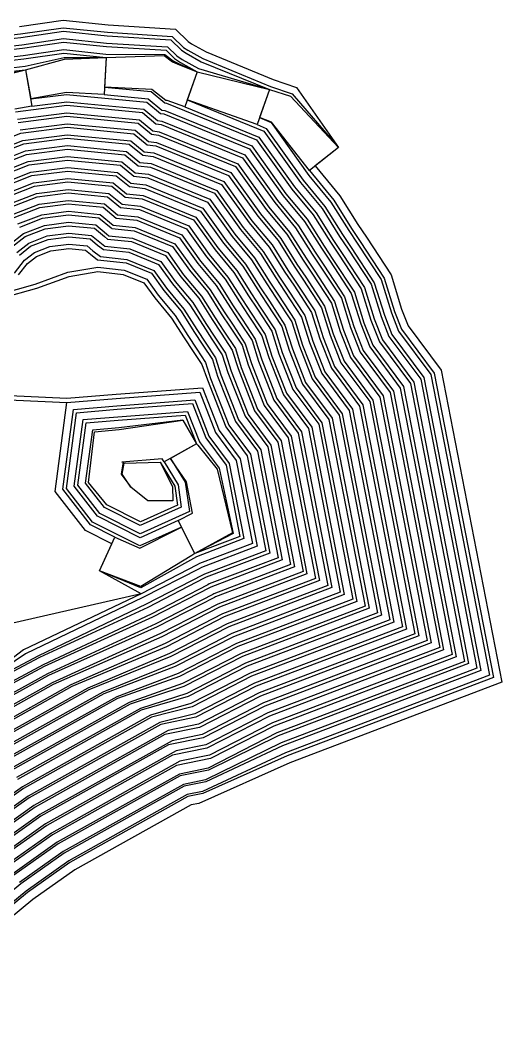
# Model space of a CAD drawing. Extents: x 740379 to 741806, y 7642263 to 7643624.
# Drawn here: x 741157 to 741806, y 7642263 to 7643624 of the extents above; entities that cross this region are included whole.
import ezdxf

# ---------------------------------------------------------------- set-up
doc = ezdxf.new("R2010")
doc.units = 0

msp = doc.modelspace()

# ---------------------------------------------------------------- linework, layer by layer
at = {"layer": 'ROAD', "color": 7}
for points in [[(741155.989, 7643615.297, 280), (741214.936, 7643623.974, 280), (741275.482, 7643617.612, 280), (741366.396, 7643611.95, 280), (741383.509, 7643595.148, 280), (741388.056, 7643592.197, 280), (741407.604, 7643581.142, 280), (741498.023, 7643544.184, 280), (741529.389, 7643533.169, 280), (741586.261, 7643452.408, 280), (741554.834, 7643427.665, 280), (741587.872, 7643387.402, 280), (741612.266, 7643348.716, 280), (741623.781, 7643331.384, 280), (741656.972, 7643280.731, 280), (741671.261, 7643234.693, 280), (741680.042, 7643212.266, 280), (741724.514, 7643152.488, 280), (741806.372, 7642731.926, 280), (741520.568, 7642623.279, 280), (741397.751, 7642568.507, 280), (741387.371, 7642566.356, 280), (741230.474, 7642478.828, 280), (741173.942, 7642438.833, 280), (740961.563, 7642263.388, 280)], [(741123.325, 7643596.995, 270), (741157.937, 7643600.762, 270), (741215.243, 7643609.198, 270), (741274.358, 7643602.991, 270), (741360.026, 7643597.655, 270), (741374.292, 7643583.649, 270), (741380.573, 7643579.584, 270), (741401.196, 7643567.92, 270), (741493.078, 7643530.381, 270), (741479.707, 7643492.71, 270), (741495.213, 7643485.912, 270), (741546.253, 7643414.49, 270), (741575.965, 7643378.794, 270), (741599.987, 7643340.7, 270), (741611.534, 7643323.321, 270), (741643.579, 7643274.416, 270), (741657.475, 7643229.683, 270), (741667.105, 7643205.09, 270), (741710.759, 7643146.412, 270), (741789.62, 7642741.244, 270), (741514.783, 7642636.753, 270), (741402.679, 7642584.521, 270), (741382.186, 7642580.272, 270), (741222.636, 7642491.265, 270), (741164.939, 7642450.436, 270), (740961.185, 7642282.116, 270)], [(741126.963, 7643582.642, 260), (741159.886, 7643586.228, 260), (741215.55, 7643594.422, 260), (741273.235, 7643588.369, 260), (741353.656, 7643583.36, 260), (741365.08, 7643572.144, 260), (741373.119, 7643566.953, 260), (741395.462, 7643554.404, 260), (741382.113, 7643516.709, 260), (741485.294, 7643474.573, 260), (741534.747, 7643405.392, 260), (741564.078, 7643370.155, 260), (741587.708, 7643332.685, 260), (741599.287, 7643315.257, 260), (741630.187, 7643268.101, 260), (741643.69, 7643224.672, 260), (741654.168, 7643197.915, 260), (741697.003, 7643140.336, 260), (741772.868, 7642750.562, 260), (741508.843, 7642650.162, 260), (741406.864, 7642600.38, 260), (741377.001, 7642594.189, 260), (741214.798, 7642503.702, 260), (741155.935, 7642462.039, 260)], [(741130.601, 7643568.288, 250), (741161.835, 7643571.694, 250), (741215.859, 7643579.646, 250), (741272.829, 7643573.712, 250), (741270.828, 7643533.773, 250), (741333.539, 7643527.689, 250), (741351.928, 7643512.487, 250), (741354.294, 7643512.231, 250), (741475.829, 7643462.6, 250), (741523.242, 7643396.294, 250), (741552.19, 7643361.517, 250), (741575.429, 7643324.669, 250), (741587.04, 7643307.194, 250), (741616.796, 7643261.783, 250), (741629.906, 7643219.66, 250), (741641.231, 7643190.739, 250), (741683.247, 7643134.261, 250), (741756.116, 7642759.879, 250), (741502.966, 7642663.614, 250), (741410.334, 7642616.091, 250), (741371.816, 7642608.106, 250), (741206.96, 7642516.138, 250), (741146.931, 7642473.641, 250)], [(741134.24, 7643553.935, 240), (741164.217, 7643557.204, 240), (741171.131, 7643517.817, 240), (741219.598, 7643524.011, 240), (741327.656, 7643513.528, 240), (741345.977, 7643498.381, 240), (741350.664, 7643497.875, 240), (741466.365, 7643450.626, 240), (741511.737, 7643387.196, 240), (741540.303, 7643352.878, 240), (741563.15, 7643316.653, 240), (741574.793, 7643299.131, 240), (741603.406, 7643255.464, 240), (741616.122, 7643214.646, 240), (741628.293, 7643183.563, 240), (741669.492, 7643128.185, 240), (741739.364, 7642769.197, 240), (741496.995, 7642677.031, 240), (741412.092, 7642633.473, 240), (741372.41, 7642625.246, 240), (741199.12, 7642528.574, 240), (741137.926, 7642485.243, 240)], [(741150.723, 7643500.427, 230), (741219.822, 7643509.257, 230), (741321.772, 7643499.367, 230), (741340.027, 7643484.275, 230), (741347.035, 7643483.518, 230), (741456.903, 7643438.652, 230), (741500.233, 7643378.097, 230), (741528.415, 7643344.239, 230), (741550.872, 7643308.637, 230), (741562.546, 7643291.068, 230), (741590.017, 7643249.144, 230), (741602.338, 7643209.632, 230), (741615.356, 7643176.387, 230), (741655.736, 7643122.109, 230), (741722.613, 7642778.514, 230), (741491.024, 7642690.448, 230), (741407.168, 7642647.427, 230), (741367.177, 7642639.136, 230), (741191.28, 7642541.009, 230), (741128.921, 7642496.844, 230)], [(741154.392, 7643486.113, 220), (741220.047, 7643494.503, 220), (741315.889, 7643485.206, 220), (741334.076, 7643470.169, 220), (741343.405, 7643469.162, 220), (741447.441, 7643426.677, 220), (741488.729, 7643368.997, 220), (741516.528, 7643335.6, 220), (741538.593, 7643300.621, 220), (741550.299, 7643283.004, 220), (741576.629, 7643242.821, 220), (741588.555, 7643204.616, 220), (741602.419, 7643169.211, 220), (741641.98, 7643116.033, 220), (741705.861, 7642787.831, 220), (741485.054, 7642703.865, 220), (741402.244, 7642661.381, 220), (741361.945, 7642653.026, 220), (741183.44, 7642553.445, 220), (741119.915, 7642508.445, 220)], [(741097.441, 7643448.166, 210), (741158.04, 7643471.797, 210), (741220.271, 7643479.75, 210), (741310.005, 7643471.045, 210), (741328.125, 7643456.064, 210), (741339.776, 7643454.806, 210), (741437.981, 7643414.701, 210), (741477.226, 7643359.897, 210), (741504.641, 7643326.961, 210), (741526.315, 7643292.605, 210), (741538.052, 7643274.941, 210), (741563.243, 7643236.497, 210), (741574.773, 7643199.598, 210), (741589.482, 7643162.035, 210), (741628.225, 7643109.957, 210), (741689.109, 7642797.149, 210), (741479.083, 7642717.282, 210), (741397.32, 7642675.335, 210), (741356.712, 7642666.916, 210), (741175.598, 7642565.88, 210), (741110.909, 7642520.046, 210)], [(741104.806, 7643435.299, 200), (741161.687, 7643457.481, 200), (741220.495, 7643464.996, 200), (741304.121, 7643456.884, 200), (741322.175, 7643441.958, 200), (741336.146, 7643440.449, 200), (741428.522, 7643402.725, 200), (741465.723, 7643350.796, 200), (741492.754, 7643318.321, 200), (741514.036, 7643284.588, 200), (741525.805, 7643266.878, 200), (741549.858, 7643230.17, 200), (741560.991, 7643194.579, 200), (741576.545, 7643154.859, 200), (741614.469, 7643103.882, 200), (741672.357, 7642806.466, 200), (741473.112, 7642730.699, 200), (741392.306, 7642689.243, 200), (741345.341, 7642677.382, 200), (741167.757, 7642578.314, 200), (741101.902, 7642531.646, 200)], [(741112.17, 7643422.433, 190), (741165.334, 7643443.165, 190), (741220.72, 7643450.242, 190), (741298.238, 7643442.722, 190), (741316.224, 7643427.852, 190), (741332.516, 7643426.093, 190), (741419.065, 7643390.749, 190), (741454.222, 7643341.694, 190), (741480.868, 7643309.682, 190), (741501.758, 7643276.572, 190), (741513.558, 7643258.814, 190), (741536.474, 7643223.842, 190), (741547.209, 7643189.559, 190), (741563.607, 7643147.683, 190), (741600.713, 7643097.806, 190), (741655.606, 7642815.783, 190), (741467.141, 7642744.116, 190), (741387.021, 7642703.012, 190), (741332.811, 7642687.201, 190), (741159.914, 7642590.748, 190), (741092.895, 7642543.246, 190)], [(741119.534, 7643409.566, 180), (741168.982, 7643428.848, 180), (741220.944, 7643435.489, 180), (741292.354, 7643428.561, 180), (741310.274, 7643413.746, 180), (741328.887, 7643411.737, 180), (741409.609, 7643378.772, 180), (741442.72, 7643332.591, 180), (741468.981, 7643301.042, 180), (741489.48, 7643268.555, 180), (741501.311, 7643250.751, 180), (741523.091, 7643217.512, 180), (741533.429, 7643184.538, 180), (741550.67, 7643140.507, 180), (741586.958, 7643091.73, 180), (741638.854, 7642825.1, 180), (741460.941, 7642757.415, 180), (741381.508, 7642716.663, 180), (741319.019, 7642696.316, 180), (741152.071, 7642603.182, 180)], [(741126.898, 7643396.699, 170), (741172.629, 7643414.532, 170), (741221.168, 7643420.735, 170), (741286.471, 7643414.4, 170), (741304.323, 7643399.641, 170), (741325.257, 7643397.38, 170), (741400.155, 7643366.794, 170), (741431.22, 7643323.488, 170), (741457.095, 7643292.402, 170), (741477.202, 7643260.538, 170), (741489.064, 7643242.688, 170), (741509.709, 7643211.18, 170), (741519.648, 7643179.514, 170), (741537.733, 7643133.332, 170), (741573.202, 7643085.654, 170), (741622.103, 7642834.415, 170), (741454.74, 7642770.714, 170), (741375.8, 7642730.215, 170), (741303.831, 7642704.653, 170), (741144.228, 7642615.616, 170)], [(741134.262, 7643383.832, 160), (741176.276, 7643400.216, 160), (741221.392, 7643405.981, 160), (741280.587, 7643400.239, 160), (741298.373, 7643385.535, 160), (741321.628, 7643383.024, 160), (741390.702, 7643354.816, 160), (741419.72, 7643314.384, 160), (741445.209, 7643283.762, 160), (741464.924, 7643252.521, 160), (741476.817, 7643234.624, 160), (741496.329, 7643204.846, 160), (741505.869, 7643174.49, 160), (741524.796, 7643126.156, 160), (741559.446, 7643079.579, 160), (741605.352, 7642843.728, 160), (741448.536, 7642784.012, 160), (741370.167, 7642743.774, 160), (741287.087, 7642712.121, 160), (741136.384, 7642628.049, 160)], [(741141.627, 7643370.965, 150), (741179.924, 7643385.9, 150), (741221.617, 7643391.228, 150), (741274.704, 7643386.078, 150), (741292.422, 7643371.429, 150), (741317.998, 7643368.667, 150), (741381.251, 7643342.836, 150), (741408.221, 7643305.278, 150), (741433.323, 7643275.121, 150), (741452.647, 7643244.503, 150), (741464.57, 7643226.561, 150), (741482.951, 7643198.509, 150), (741492.09, 7643169.463, 150), (741511.858, 7643118.98, 150), (741545.691, 7643073.503, 150), (741588.601, 7642853.038, 150), (741442.33, 7642797.308, 150), (741364.346, 7642757.246, 150), (741268.596, 7642718.615, 150), (741128.539, 7642640.482, 150)], [(741148.991, 7643358.099, 140), (741183.571, 7643371.583, 140), (741221.841, 7643376.474, 140), (741268.82, 7643371.917, 140), (741286.472, 7643357.323, 140), (741314.368, 7643354.311, 140), (741371.803, 7643330.857, 140), (741396.722, 7643296.172, 140), (741421.437, 7643266.481, 140), (741440.369, 7643236.486, 140), (741452.323, 7643218.497, 140), (741469.574, 7643192.171, 140), (741478.311, 7643164.436, 140), (741498.921, 7643111.804, 140), (741531.935, 7643067.427, 140), (741571.851, 7642862.347, 140), (741436.121, 7642810.603, 140), (741358.365, 7642770.644, 140), (741248.134, 7642724.009, 140), (741120.694, 7642652.915, 140)], [(741156.355, 7643345.232, 130), (741187.218, 7643357.267, 130), (741222.065, 7643361.72, 130), (741262.937, 7643357.755, 130), (741279.651, 7643343.944, 130), (741280.596, 7643343.209, 130), (741310.739, 7643339.955, 130), (741362.356, 7643318.876, 130), (741385.225, 7643287.065, 130), (741409.551, 7643257.84, 130), (741428.092, 7643228.468, 130), (741440.076, 7643210.434, 130), (741456.198, 7643185.83, 130), (741464.534, 7643159.406, 130), (741485.984, 7643104.628, 130), (741518.179, 7643061.351, 130), (741555.102, 7642871.653, 130), (741429.911, 7642823.897, 130), (741352.247, 7642783.976, 130), (741225.443, 7642728.16, 130), (741112.848, 7642665.347, 130)], [(741145.461, 7643317.964, 120), (741163.719, 7643332.365, 120), (741190.866, 7643342.951, 120), (741222.289, 7643346.967, 120), (741257.056, 7643343.594, 120), (741270.533, 7643332.46, 120), (741274.882, 7643329.078, 120), (741307.109, 7643325.598, 120), (741352.911, 7643306.894, 120), (741373.728, 7643277.957, 120), (741397.666, 7643249.199, 120), (741415.814, 7643220.45, 120), (741427.829, 7643202.37, 120), (741442.824, 7643179.486, 120), (741450.757, 7643154.374, 120), (741473.047, 7643097.452, 120), (741504.424, 7643055.275, 120), (741538.353, 7642880.957, 120), (741423.698, 7642837.191, 120), (741346.011, 7642797.252, 120), (741200.216, 7642730.896, 120), (741105.002, 7642677.779, 120)], [(741155.871, 7643307.5, 110), (741171.083, 7643319.498, 110), (741194.513, 7643328.635, 110), (741222.514, 7643332.213, 110), (741251.176, 7643329.433, 110), (741261.415, 7643320.976, 110), (741269.168, 7643314.947, 110), (741303.48, 7643311.242, 110), (741343.469, 7643294.912, 110), (741362.233, 7643268.847, 110), (741385.78, 7643240.558, 110), (741403.537, 7643212.432, 110), (741415.582, 7643194.307, 110), (741429.452, 7643173.14, 110), (741436.981, 7643149.341, 110), (741460.109, 7643090.276, 110), (741490.668, 7643049.2, 110), (741521.601, 7642890.274, 110), (741418.291, 7642850.985, 110), (741416.807, 7642850.135, 110), (741339.72, 7642810.501, 110), (741194.015, 7642743.078, 110), (741097.211, 7642690.251, 110)], [(741154.788, 7643280.837, 100), (741167.07, 7643296.243, 100), (741179.005, 7643305.657, 100), (741198.436, 7643313.234, 100), (741222.755, 7643316.342, 100), (741244.852, 7643314.199, 100), (741251.616, 7643308.615, 100), (741261.353, 7643301.042, 100), (741299.85, 7643296.885, 100), (741334.029, 7643282.928, 100), (741350.738, 7643259.737, 100), (741373.895, 7643231.916, 100), (741391.26, 7643204.414, 100), (741403.335, 7643186.243, 100), (741416.081, 7643166.792, 100), (741423.205, 7643144.306, 100), (741447.172, 7643083.1, 100), (741476.912, 7643043.124, 100), (741504.849, 7642899.591, 100), (741412, 7642864.28, 100), (741409.902, 7642863.073, 100), (741333.375, 7642823.723, 100), (741187.856, 7642755.286, 100), (741089.475, 7642702.761, 100)], [(741131.222, 7643249.433, 90), (741179.228, 7643262.634, 90), (741222.895, 7643278.699, 90), (741261.8, 7643285.129, 90), (741295.946, 7643281.442, 90), (741323.878, 7643270.035, 90), (741338.392, 7643249.914, 90), (741361.11, 7643222.62, 90), (741378.058, 7643195.781, 90), (741390.16, 7643177.571, 90), (741401.778, 7643159.84, 90), (741409.43, 7643139.269, 90), (741434.235, 7643075.924, 90), (741463.157, 7643037.048, 90), (741488.098, 7642908.908, 90), (741405.693, 7642877.569, 90), (741402.987, 7642876.005, 90), (741326.976, 7642836.918, 90), (741181.703, 7642767.498, 90), (741081.27, 7642714.46, 90)], [(741111.911, 7643113.62, 80), (741220.046, 7643108.665, 80), (741286.619, 7643114.261, 80), (741398.99, 7643122.67, 80), (741420.318, 7643068.205, 80), (741448.359, 7643030.512, 80), (741470.077, 7642918.93, 80), (741398.894, 7642891.859, 80), (741395.555, 7642889.92, 80), (741320.044, 7642851.087, 80), (741320.044, 7642851.087, 80), (741141.306, 7642809.853, 80)]]:
    msp.add_polyline3d(points, dxfattribs=at)
at = {"layer": 'ROAD', "color": 1}
for points in [[(741123.325, 7643596.995, 270), (741157.937, 7643600.762, 270), (741215.243, 7643609.198, 270), (741274.358, 7643602.991, 270), (741360.026, 7643597.655, 270), (741374.292, 7643583.649, 270), (741380.573, 7643579.584, 270), (741401.196, 7643567.92, 270), (741493.078, 7643530.381, 270), (741493.078, 7643530.381, 270), (741521.408, 7643521.388, 271.717), (741586.261, 7643452.408, 280), (741546.976, 7643421.477, 280), (741495.736, 7643486.557, 271.717), (741479.707, 7643492.71, 270), (741479.707, 7643492.71, 270), (741495.213, 7643485.912, 270), (741546.253, 7643414.49, 270), (741575.965, 7643378.794, 270), (741599.987, 7643340.7, 270), (741611.534, 7643323.321, 270), (741643.579, 7643274.416, 270), (741657.475, 7643229.683, 270), (741667.105, 7643205.09, 270), (741710.759, 7643146.412, 270), (741789.62, 7642741.244, 270), (741514.783, 7642636.753, 270), (741402.679, 7642584.521, 270), (741382.186, 7642580.272, 270), (741222.636, 7642491.265, 270), (741164.939, 7642450.436, 270), (740961.185, 7642282.116, 270)], [(741126.963, 7643582.642, 260), (741159.886, 7643586.228, 260), (741215.55, 7643594.422, 260), (741273.235, 7643588.369, 260), (741353.656, 7643583.36, 260), (741365.08, 7643572.144, 260), (741373.119, 7643566.953, 260), (741395.462, 7643554.404, 260), (741395.462, 7643554.404, 260), (741493.078, 7643530.381, 270), (741476.353, 7643483.261, 270), (741382.113, 7643516.709, 260), (741382.113, 7643516.709, 260), (741485.294, 7643474.573, 260), (741534.747, 7643405.392, 260), (741564.078, 7643370.155, 260), (741587.708, 7643332.685, 260), (741599.287, 7643315.257, 260), (741630.187, 7643268.101, 260), (741643.69, 7643224.672, 260), (741654.168, 7643197.915, 260), (741697.003, 7643140.336, 260), (741772.868, 7642750.562, 260), (741508.843, 7642650.162, 260), (741406.864, 7642600.38, 260), (741377.001, 7642594.189, 260), (741214.798, 7642503.702, 260), (741155.935, 7642462.039, 260)], [(741130.601, 7643568.288, 250), (741161.835, 7643571.694, 250), (741215.859, 7643579.646, 250), (741272.829, 7643573.712, 250), (741272.829, 7643573.712, 250), (741351.244, 7643576.201, 256.399), (741362.384, 7643567.869, 256.426), (741371.626, 7643563.622, 257.444), (741371.626, 7643563.622, 257.444), (741395.462, 7643554.404, 260), (741378.771, 7643507.272, 260), (741355.17, 7643515.697, 257.628), (741353.329, 7643515.808, 257.444), (741334.516, 7643530.737, 256.426), (741334.736, 7643530.571, 256.399), (741270.828, 7643533.773, 250), (741270.828, 7643533.773, 250), (741333.539, 7643527.689, 250), (741351.928, 7643512.487, 250), (741354.294, 7643512.231, 250), (741475.829, 7643462.6, 250), (741523.242, 7643396.294, 250), (741552.19, 7643361.517, 250), (741575.429, 7643324.669, 250), (741587.04, 7643307.194, 250), (741616.796, 7643261.783, 250), (741629.906, 7643219.66, 250), (741641.231, 7643190.739, 250), (741683.247, 7643134.261, 250), (741756.116, 7642759.879, 250), (741502.966, 7642663.614, 250), (741410.334, 7642616.091, 250), (741371.816, 7642608.106, 250), (741206.96, 7642516.138, 250), (741146.931, 7642473.641, 250)], [(741134.24, 7643553.935, 240), (741164.217, 7643557.204, 240), (741164.217, 7643557.204, 240), (741216.769, 7643571.431, 244.917), (741272.829, 7643573.712, 250), (741270.327, 7643523.775, 250), (741219.563, 7643526.318, 244.917), (741171.131, 7643517.817, 240), (741171.131, 7643517.817, 240), (741219.598, 7643524.011, 240), (741327.656, 7643513.528, 240), (741345.977, 7643498.381, 240), (741350.664, 7643497.875, 240), (741466.365, 7643450.626, 240), (741511.737, 7643387.196, 240), (741540.303, 7643352.878, 240), (741563.15, 7643316.653, 240), (741574.793, 7643299.131, 240), (741603.406, 7643255.464, 240), (741616.122, 7643214.646, 240), (741628.293, 7643183.563, 240), (741669.492, 7643128.185, 240), (741739.364, 7642769.197, 240), (741496.995, 7642677.031, 240), (741412.092, 7642633.473, 240), (741372.41, 7642625.246, 240), (741199.12, 7642528.574, 240), (741137.926, 7642485.243, 240)], [(741135.711, 7643549.826, 237.661), (741164.217, 7643557.204, 240), (741172.861, 7643507.957, 240), (741149.827, 7643503.914, 237.661)], [(741150.723, 7643500.427, 230), (741219.822, 7643509.257, 230), (741321.772, 7643499.367, 230), (741340.027, 7643484.275, 230), (741347.035, 7643483.518, 230), (741456.903, 7643438.652, 230), (741500.233, 7643378.097, 230), (741528.415, 7643344.239, 230), (741550.872, 7643308.637, 230), (741562.546, 7643291.068, 230), (741590.017, 7643249.144, 230), (741602.338, 7643209.632, 230), (741615.356, 7643176.387, 230), (741655.736, 7643122.109, 230), (741722.613, 7642778.514, 230), (741491.024, 7642690.448, 230), (741407.168, 7642647.427, 230), (741367.177, 7642639.136, 230), (741191.28, 7642541.009, 230), (741128.921, 7642496.844, 230)], [(741154.392, 7643486.113, 220), (741220.047, 7643494.503, 220), (741315.889, 7643485.206, 220), (741334.076, 7643470.169, 220), (741343.405, 7643469.162, 220), (741447.441, 7643426.677, 220), (741488.729, 7643368.997, 220), (741516.528, 7643335.6, 220), (741538.593, 7643300.621, 220), (741550.299, 7643283.004, 220), (741576.629, 7643242.821, 220), (741588.555, 7643204.616, 220), (741602.419, 7643169.211, 220), (741641.98, 7643116.033, 220), (741705.861, 7642787.831, 220), (741485.054, 7642703.865, 220), (741402.244, 7642661.381, 220), (741361.945, 7642653.026, 220), (741183.44, 7642553.445, 220), (741119.915, 7642508.445, 220)], [(741097.441, 7643448.166, 210), (741158.04, 7643471.797, 210), (741220.271, 7643479.75, 210), (741310.005, 7643471.045, 210), (741328.125, 7643456.064, 210), (741339.776, 7643454.806, 210), (741437.981, 7643414.701, 210), (741477.226, 7643359.897, 210), (741504.641, 7643326.961, 210), (741526.315, 7643292.605, 210), (741538.052, 7643274.941, 210), (741563.243, 7643236.497, 210), (741574.773, 7643199.598, 210), (741589.482, 7643162.035, 210), (741628.225, 7643109.957, 210), (741689.109, 7642797.149, 210), (741479.083, 7642717.282, 210), (741397.32, 7642675.335, 210), (741356.712, 7642666.916, 210), (741175.598, 7642565.88, 210), (741110.909, 7642520.046, 210)], [(741104.806, 7643435.299, 200), (741161.687, 7643457.481, 200), (741220.495, 7643464.996, 200), (741304.121, 7643456.884, 200), (741322.175, 7643441.958, 200), (741336.146, 7643440.449, 200), (741428.522, 7643402.725, 200), (741465.723, 7643350.796, 200), (741492.754, 7643318.321, 200), (741514.036, 7643284.588, 200), (741525.805, 7643266.878, 200), (741549.858, 7643230.17, 200), (741560.991, 7643194.579, 200), (741576.545, 7643154.859, 200), (741614.469, 7643103.882, 200), (741672.357, 7642806.466, 200), (741473.112, 7642730.699, 200), (741392.306, 7642689.243, 200), (741345.341, 7642677.382, 200), (741167.757, 7642578.314, 200), (741101.902, 7642531.646, 200)], [(741112.17, 7643422.433, 190), (741165.334, 7643443.165, 190), (741220.72, 7643450.242, 190), (741298.238, 7643442.722, 190), (741316.224, 7643427.852, 190), (741332.516, 7643426.093, 190), (741419.065, 7643390.749, 190), (741454.222, 7643341.694, 190), (741480.868, 7643309.682, 190), (741501.758, 7643276.572, 190), (741513.558, 7643258.814, 190), (741536.474, 7643223.842, 190), (741547.209, 7643189.559, 190), (741563.607, 7643147.683, 190), (741600.713, 7643097.806, 190), (741655.606, 7642815.783, 190), (741467.141, 7642744.116, 190), (741387.021, 7642703.012, 190), (741332.811, 7642687.201, 190), (741159.914, 7642590.748, 190), (741092.895, 7642543.246, 190)], [(741119.534, 7643409.566, 180), (741168.982, 7643428.848, 180), (741220.944, 7643435.489, 180), (741292.354, 7643428.561, 180), (741310.274, 7643413.746, 180), (741328.887, 7643411.737, 180), (741409.609, 7643378.772, 180), (741442.72, 7643332.591, 180), (741468.981, 7643301.042, 180), (741489.48, 7643268.555, 180), (741501.311, 7643250.751, 180), (741523.091, 7643217.512, 180), (741533.429, 7643184.538, 180), (741550.67, 7643140.507, 180), (741586.958, 7643091.73, 180), (741638.854, 7642825.1, 180), (741460.941, 7642757.415, 180), (741381.508, 7642716.663, 180), (741319.019, 7642696.316, 180), (741152.071, 7642603.182, 180)], [(741126.898, 7643396.699, 170), (741172.629, 7643414.532, 170), (741221.168, 7643420.735, 170), (741286.471, 7643414.4, 170), (741304.323, 7643399.641, 170), (741325.257, 7643397.38, 170), (741400.155, 7643366.794, 170), (741431.22, 7643323.488, 170), (741457.095, 7643292.402, 170), (741477.202, 7643260.538, 170), (741489.064, 7643242.688, 170), (741509.709, 7643211.18, 170), (741519.648, 7643179.514, 170), (741537.733, 7643133.332, 170), (741573.202, 7643085.654, 170), (741622.103, 7642834.415, 170), (741454.74, 7642770.714, 170), (741375.8, 7642730.215, 170), (741303.831, 7642704.653, 170), (741144.228, 7642615.616, 170)], [(741134.262, 7643383.832, 160), (741176.276, 7643400.216, 160), (741221.392, 7643405.981, 160), (741280.587, 7643400.239, 160), (741298.373, 7643385.535, 160), (741321.628, 7643383.024, 160), (741390.702, 7643354.816, 160), (741419.72, 7643314.384, 160), (741445.209, 7643283.762, 160), (741464.924, 7643252.521, 160), (741476.817, 7643234.624, 160), (741496.329, 7643204.846, 160), (741505.869, 7643174.49, 160), (741524.796, 7643126.156, 160), (741559.446, 7643079.579, 160), (741605.352, 7642843.728, 160), (741448.536, 7642784.012, 160), (741370.167, 7642743.774, 160), (741287.087, 7642712.121, 160), (741136.384, 7642628.049, 160)], [(741141.627, 7643370.965, 150), (741179.924, 7643385.9, 150), (741221.617, 7643391.228, 150), (741274.704, 7643386.078, 150), (741292.422, 7643371.429, 150), (741317.998, 7643368.667, 150), (741381.251, 7643342.836, 150), (741408.221, 7643305.278, 150), (741433.323, 7643275.121, 150), (741452.647, 7643244.503, 150), (741464.57, 7643226.561, 150), (741482.951, 7643198.509, 150), (741492.09, 7643169.463, 150), (741511.858, 7643118.98, 150), (741545.691, 7643073.503, 150), (741588.601, 7642853.038, 150), (741442.33, 7642797.308, 150), (741364.346, 7642757.246, 150), (741268.596, 7642718.615, 150), (741128.539, 7642640.482, 150)], [(741148.991, 7643358.099, 140), (741183.571, 7643371.583, 140), (741221.841, 7643376.474, 140), (741268.82, 7643371.917, 140), (741286.472, 7643357.323, 140), (741314.368, 7643354.311, 140), (741371.803, 7643330.857, 140), (741396.722, 7643296.172, 140), (741421.437, 7643266.481, 140), (741440.369, 7643236.486, 140), (741452.323, 7643218.497, 140), (741469.574, 7643192.171, 140), (741478.311, 7643164.436, 140), (741498.921, 7643111.804, 140), (741531.935, 7643067.427, 140), (741571.851, 7642862.347, 140), (741436.121, 7642810.603, 140), (741358.365, 7642770.644, 140), (741248.134, 7642724.009, 140), (741120.694, 7642652.915, 140)], [(741156.355, 7643345.232, 130), (741187.218, 7643357.267, 130), (741222.065, 7643361.72, 130), (741262.937, 7643357.755, 130), (741279.651, 7643343.944, 130), (741280.596, 7643343.209, 130), (741310.739, 7643339.955, 130), (741362.356, 7643318.876, 130), (741385.225, 7643287.065, 130), (741409.551, 7643257.84, 130), (741428.092, 7643228.468, 130), (741440.076, 7643210.434, 130), (741456.198, 7643185.83, 130), (741464.534, 7643159.406, 130), (741485.984, 7643104.628, 130), (741518.179, 7643061.351, 130), (741555.102, 7642871.653, 130), (741429.911, 7642823.897, 130), (741352.247, 7642783.976, 130), (741225.443, 7642728.16, 130), (741112.848, 7642665.347, 130)], [(741145.461, 7643317.964, 120), (741163.719, 7643332.365, 120), (741190.866, 7643342.951, 120), (741222.289, 7643346.967, 120), (741257.056, 7643343.594, 120), (741270.533, 7643332.46, 120), (741274.882, 7643329.078, 120), (741307.109, 7643325.598, 120), (741352.911, 7643306.894, 120), (741373.728, 7643277.957, 120), (741397.666, 7643249.199, 120), (741415.814, 7643220.45, 120), (741427.829, 7643202.37, 120), (741442.824, 7643179.486, 120), (741450.757, 7643154.374, 120), (741473.047, 7643097.452, 120), (741504.424, 7643055.275, 120), (741538.353, 7642880.957, 120), (741423.698, 7642837.191, 120), (741346.011, 7642797.252, 120), (741200.216, 7642730.896, 120), (741105.002, 7642677.779, 120)], [(741155.871, 7643307.5, 110), (741171.083, 7643319.498, 110), (741194.513, 7643328.635, 110), (741222.514, 7643332.213, 110), (741251.176, 7643329.433, 110), (741261.415, 7643320.976, 110), (741269.168, 7643314.947, 110), (741303.48, 7643311.242, 110), (741343.469, 7643294.912, 110), (741362.233, 7643268.847, 110), (741385.78, 7643240.558, 110), (741403.537, 7643212.432, 110), (741415.582, 7643194.307, 110), (741429.452, 7643173.14, 110), (741436.981, 7643149.341, 110), (741460.109, 7643090.276, 110), (741490.668, 7643049.2, 110), (741521.601, 7642890.274, 110), (741418.291, 7642850.985, 110), (741416.807, 7642850.135, 110), (741339.72, 7642810.501, 110), (741194.015, 7642743.078, 110), (741097.211, 7642690.251, 110)], [(741154.788, 7643280.837, 100), (741167.07, 7643296.243, 100), (741179.005, 7643305.657, 100), (741198.436, 7643313.234, 100), (741222.755, 7643316.342, 100), (741244.852, 7643314.199, 100), (741251.616, 7643308.615, 100), (741261.353, 7643301.042, 100), (741299.85, 7643296.885, 100), (741334.029, 7643282.928, 100), (741350.738, 7643259.737, 100), (741373.895, 7643231.916, 100), (741391.26, 7643204.414, 100), (741403.335, 7643186.243, 100), (741416.081, 7643166.792, 100), (741423.205, 7643144.306, 100), (741447.172, 7643083.1, 100), (741476.912, 7643043.124, 100), (741504.849, 7642899.591, 100), (741412, 7642864.28, 100), (741409.902, 7642863.073, 100), (741333.375, 7642823.723, 100), (741187.856, 7642755.286, 100), (741089.475, 7642702.761, 100)], [(741131.222, 7643249.433, 90), (741179.228, 7643262.634, 90), (741222.895, 7643278.699, 90), (741261.8, 7643285.129, 90), (741295.946, 7643281.442, 90), (741323.878, 7643270.035, 90), (741338.392, 7643249.914, 90), (741361.11, 7643222.62, 90), (741378.058, 7643195.781, 90), (741390.16, 7643177.571, 90), (741401.778, 7643159.84, 90), (741409.43, 7643139.269, 90), (741434.235, 7643075.924, 90), (741463.157, 7643037.048, 90), (741488.098, 7642908.908, 90), (741405.693, 7642877.569, 90), (741402.987, 7642876.005, 90), (741326.976, 7642836.918, 90), (741181.703, 7642767.498, 90), (741081.27, 7642714.46, 90)], [(741111.911, 7643113.62, 80), (741220.046, 7643108.665, 80), (741286.619, 7643114.261, 80), (741398.99, 7643122.67, 80), (741420.318, 7643068.205, 80), (741448.359, 7643030.512, 80), (741470.077, 7642918.93, 80), (741398.894, 7642891.859, 80), (741395.555, 7642889.92, 80), (741320.044, 7642851.087, 80), (741320.044, 7642851.087, 80), (741161.512, 7642775.332, 80), (741081.27, 7642714.46, 90)]]:
    msp.add_polyline3d(points, dxfattribs=at)
at = {"layer": 'ROAD', "color": 3}
for points in [[(741122.169, 7643601.56, 280), (741157.258, 7643605.376, 280), (741215.145, 7643613.897, 280), (741274.648, 7643607.645, 280), (741362.052, 7643602.201, 280), (741377.222, 7643587.307, 280), (741382.868, 7643583.643, 280), (741403.233, 7643572.125, 280), (741494.488, 7643534.826, 280), (741523.647, 7643524.698, 280), (741586.261, 7643452.408, 280), (741546.976, 7643421.477, 280), (741579.746, 7643381.541, 280), (741603.871, 7643343.281, 280), (741615.435, 7643325.876, 280), (741647.838, 7643276.425, 280), (741661.817, 7643231.383, 280), (741671.219, 7643207.373, 280), (741715.133, 7643148.344, 280), (741794.947, 7642738.281, 280), (741516.752, 7642632.526, 280), (741403.223, 7642581.897, 280), (741383.133, 7642577.732, 280), (741224.067, 7642488.995, 280), (741166.645, 7642448.37, 280), (740961.254, 7642278.697, 280)], [(741125.806, 7643587.206, 270), (741159.206, 7643590.842, 270), (741215.452, 7643599.121, 270), (741273.525, 7643593.023, 270), (741355.682, 7643587.906, 270), (741368.008, 7643575.804, 270), (741375.403, 7643571.019, 270), (741397.307, 7643558.716, 270), (741493.078, 7643530.381, 270), (741476.353, 7643483.261, 270), (741488.677, 7643477.859, 270), (741538.331, 7643408.376, 270), (741567.858, 7643372.902, 270), (741591.592, 7643335.265, 270), (741603.188, 7643317.813, 270), (741634.446, 7643270.11, 270), (741648.032, 7643226.372, 270), (741658.282, 7643200.197, 270), (741701.377, 7643142.269, 270), (741778.195, 7642747.599, 270), (741510.889, 7642645.971, 270), (741407.408, 7642597.756, 270), (741377.948, 7642591.649, 270), (741216.229, 7642501.432, 270), (741157.641, 7642459.973, 270), (740960.876, 7642297.425, 270)], [(741129.444, 7643572.853, 260), (741161.156, 7643576.307, 260), (741215.759, 7643584.345, 260), (741272.681, 7643578.373, 260), (741351.81, 7643577.876, 260), (741363.282, 7643569.278, 260), (741372.056, 7643564.734, 260), (741395.462, 7643554.404, 260), (741378.771, 7643507.272, 260), (741478.839, 7643466.408, 260), (741526.826, 7643399.278, 260), (741555.97, 7643364.264, 260), (741579.313, 7643327.25, 260), (741590.94, 7643309.75, 260), (741621.054, 7643263.793, 260), (741634.248, 7643221.36, 260), (741645.345, 7643193.021, 260), (741687.622, 7643136.193, 260), (741761.444, 7642756.916, 260), (741504.865, 7642659.347, 260), (741410.878, 7642613.467, 260), (741372.763, 7642605.565, 260), (741208.39, 7642513.868, 260), (741148.637, 7642471.575, 260)], [(741133.083, 7643558.5, 250), (741163.484, 7643561.815, 250), (741216.507, 7643573.8, 250), (741272.829, 7643573.712, 250), (741270.327, 7643523.775, 250), (741329.527, 7643518.032, 250), (741347.869, 7643502.867, 250), (741351.819, 7643502.44, 250), (741469.375, 7643454.434, 250), (741515.321, 7643390.179, 250), (741544.083, 7643355.625, 250), (741567.034, 7643319.234, 250), (741578.693, 7643301.687, 250), (741607.664, 7643257.474, 250), (741620.464, 7643216.347, 250), (741632.408, 7643185.845, 250), (741673.866, 7643130.117, 250), (741744.692, 7642766.234, 250), (741498.894, 7642672.764, 250), (741413.658, 7642629.035, 250), (741367.578, 7642619.482, 250), (741200.551, 7642526.304, 250), (741139.632, 7642483.177, 250)], [(741135.342, 7643550.861, 240), (741164.217, 7643557.204, 240), (741172.861, 7643507.957, 240), (741219.751, 7643513.949, 240), (741323.643, 7643503.871, 240), (741341.919, 7643488.761, 240), (741348.189, 7643488.084, 240), (741459.912, 7643442.46, 240), (741503.817, 7643381.08, 240), (741532.196, 7643346.986, 240), (741554.755, 7643311.218, 240), (741566.446, 7643293.623, 240), (741594.275, 7643251.154, 240), (741606.68, 7643211.332, 240), (741619.47, 7643178.669, 240), (741660.11, 7643124.041, 240), (741727.94, 7642775.551, 240), (741492.923, 7642686.181, 240), (741408.734, 7642642.989, 240), (741362.345, 7642633.372, 240), (741192.711, 7642538.74, 240), (741130.627, 7642494.778, 240)], [(741153.232, 7643490.666, 230), (741219.975, 7643499.195, 230), (741317.76, 7643489.709, 230), (741335.968, 7643474.655, 230), (741344.56, 7643473.728, 230), (741450.45, 7643430.485, 230), (741492.313, 7643371.98, 230), (741520.308, 7643338.347, 230), (741542.477, 7643303.202, 230), (741554.199, 7643285.56, 230), (741580.887, 7643244.832, 230), (741592.897, 7643206.316, 230), (741606.533, 7643171.493, 230), (741646.355, 7643117.965, 230), (741711.188, 7642784.868, 230), (741486.952, 7642699.598, 230), (741403.81, 7642656.943, 230), (741357.112, 7642647.262, 230), (741184.871, 7642551.175, 230), (741121.621, 7642506.379, 230)], [(741156.88, 7643476.35, 220), (741220.2, 7643484.442, 220), (741311.876, 7643475.548, 220), (741330.018, 7643460.55, 220), (741340.93, 7643459.371, 220), (741440.989, 7643418.51, 220), (741480.81, 7643362.88, 220), (741508.421, 7643329.708, 220), (741530.198, 7643295.186, 220), (741541.952, 7643277.497, 220), (741567.5, 7643238.508, 220), (741579.115, 7643201.298, 220), (741593.596, 7643164.317, 220), (741632.599, 7643111.89, 220), (741694.437, 7642794.185, 220), (741480.982, 7642713.015, 220), (741398.886, 7642670.897, 220), (741351.879, 7642661.152, 220), (741177.03, 7642563.61, 220), (741112.615, 7642517.98, 220)], [(741102.464, 7643439.391, 210), (741160.527, 7643462.033, 210), (741220.424, 7643469.688, 210), (741305.992, 7643461.387, 210), (741324.067, 7643446.444, 210), (741337.3, 7643445.015, 210), (741431.53, 7643406.534, 210), (741469.307, 7643353.779, 210), (741496.535, 7643321.069, 210), (741517.92, 7643287.169, 210), (741529.705, 7643269.433, 210), (741554.114, 7643232.183, 210), (741565.333, 7643196.28, 210), (741580.659, 7643157.141, 210), (741618.843, 7643105.814, 210), (741677.685, 7642803.503, 210), (741475.011, 7642726.432, 210), (741393.962, 7642684.852, 210), (741346.647, 7642675.042, 210), (741169.188, 7642576.044, 210), (741103.609, 7642529.58, 210)], [(741109.828, 7643426.524, 200), (741164.174, 7643447.717, 200), (741220.648, 7643454.934, 200), (741300.109, 7643447.226, 200), (741318.117, 7643432.338, 200), (741333.671, 7643430.658, 200), (741422.072, 7643394.558, 200), (741457.805, 7643344.677, 200), (741484.648, 7643312.429, 200), (741505.642, 7643279.153, 200), (741517.458, 7643261.37, 200), (741540.73, 7643225.855, 200), (741551.551, 7643191.26, 200), (741567.722, 7643149.965, 200), (741605.088, 7643099.738, 200), (741660.933, 7642812.82, 200), (741469.04, 7642739.849, 200), (741388.754, 7642698.66, 200), (741334.117, 7642684.861, 200), (741161.346, 7642588.479, 200), (741094.602, 7642541.18, 200)], [(741117.192, 7643413.658, 190), (741167.822, 7643433.401, 190), (741220.872, 7643440.181, 190), (741294.225, 7643433.065, 190), (741312.166, 7643418.232, 190), (741330.041, 7643416.302, 190), (741412.616, 7643382.581, 190), (741446.304, 7643335.574, 190), (741472.761, 7643303.79, 190), (741493.364, 7643271.136, 190), (741505.211, 7643253.307, 190), (741527.346, 7643219.526, 190), (741537.771, 7643186.238, 190), (741554.784, 7643142.789, 190), (741591.332, 7643093.662, 190), (741644.181, 7642822.137, 190), (741463.069, 7642753.266, 190), (741383.305, 7642712.345, 190), (741320.324, 7642693.976, 190), (741153.503, 7642600.913, 190)], [(741124.556, 7643400.791, 180), (741171.469, 7643419.085, 180), (741221.097, 7643425.427, 180), (741288.342, 7643418.904, 180), (741306.216, 7643404.126, 180), (741326.412, 7643401.946, 180), (741403.161, 7643370.603, 180), (741434.804, 7643326.471, 180), (741460.875, 7643295.15, 180), (741481.086, 7643263.119, 180), (741492.964, 7643245.243, 180), (741513.965, 7643213.194, 180), (741523.99, 7643181.215, 180), (741541.847, 7643135.614, 180), (741577.576, 7643087.587, 180), (741627.43, 7642831.453, 180), (741456.868, 7642766.565, 180), (741377.653, 7642725.925, 180), (741305.136, 7642702.313, 180), (741145.66, 7642613.346, 180)], [(741131.92, 7643387.924, 170), (741175.116, 7643404.769, 170), (741221.321, 7643410.673, 170), (741282.458, 7643404.742, 170), (741300.265, 7643390.021, 170), (741322.782, 7643387.589, 170), (741393.708, 7643358.625, 170), (741423.304, 7643317.367, 170), (741448.989, 7643286.51, 170), (741468.808, 7643255.102, 170), (741480.717, 7643237.18, 170), (741500.584, 7643206.861, 170), (741510.211, 7643176.19, 170), (741528.91, 7643128.438, 170), (741563.821, 7643081.511, 170), (741610.679, 7642840.766, 170), (741450.666, 7642779.863, 170), (741371.827, 7642739.416, 170), (741288.393, 7642709.781, 170), (741137.816, 7642625.78, 170)], [(741139.285, 7643375.057, 160), (741178.764, 7643390.452, 160), (741221.545, 7643395.92, 160), (741276.575, 7643390.581, 160), (741294.315, 7643375.915, 160), (741319.152, 7643373.233, 160), (741384.257, 7643346.646, 160), (741411.805, 7643308.262, 160), (741437.103, 7643277.869, 160), (741456.53, 7643247.084, 160), (741468.47, 7643229.116, 160), (741487.205, 7643200.525, 160), (741496.432, 7643171.164, 160), (741515.973, 7643121.262, 160), (741550.065, 7643075.435, 160), (741593.928, 7642850.078, 160), (741444.461, 7642793.16, 160), (741366.091, 7642752.922, 160), (741269.901, 7642716.275, 160), (741129.971, 7642638.213, 160)], [(741146.649, 7643362.19, 150), (741182.411, 7643376.136, 150), (741221.77, 7643381.166, 150), (741270.691, 7643376.42, 150), (741288.364, 7643361.809, 150), (741315.523, 7643358.877, 150), (741374.807, 7643334.667, 150), (741400.306, 7643299.155, 150), (741425.217, 7643269.229, 150), (741444.253, 7643239.067, 150), (741456.223, 7643221.053, 150), (741473.828, 7643194.187, 150), (741482.653, 7643166.136, 150), (741503.035, 7643114.086, 150), (741536.309, 7643069.359, 150), (741577.178, 7642859.387, 150), (741438.253, 7642806.456, 150), (741360.182, 7642766.349, 150), (741249.44, 7642721.669, 150), (741122.126, 7642650.646, 150)], [(741154.013, 7643349.324, 140), (741186.058, 7643361.82, 140), (741221.994, 7643366.412, 140), (741264.808, 7643362.259, 140), (741282.414, 7643347.703, 140), (741311.893, 7643344.52, 140), (741365.359, 7643322.686, 140), (741388.809, 7643290.048, 140), (741413.331, 7643260.588, 140), (741431.975, 7643231.049, 140), (741443.977, 7643212.989, 140), (741460.451, 7643187.847, 140), (741468.876, 7643161.106, 140), (741490.098, 7643106.91, 140), (741522.554, 7643063.283, 140), (741560.428, 7642868.694, 140), (741432.042, 7642819.75, 140), (741354.125, 7642779.708, 140), (741226.748, 7642725.82, 140), (741114.281, 7642663.078, 140)], [(741142.151, 7643321.292, 130), (741161.377, 7643336.457, 130), (741189.706, 7643347.504, 130), (741222.218, 7643351.659, 130), (741258.926, 7643348.098, 130), (741273.395, 7643336.141, 130), (741276.699, 7643333.572, 130), (741308.264, 7643330.164, 130), (741355.914, 7643310.705, 130), (741377.312, 7643280.94, 130), (741401.445, 7643251.947, 130), (741419.698, 7643223.031, 130), (741431.73, 7643204.926, 130), (741447.077, 7643181.504, 130), (741455.099, 7643156.075, 130), (741477.161, 7643099.734, 130), (741508.798, 7643057.208, 130), (741543.679, 7642877.999, 130), (741425.83, 7642833.044, 130), (741347.943, 7642793.008, 130), (741201.522, 7642728.556, 130), (741106.434, 7642675.51, 130)], [(741152.561, 7643310.827, 120), (741168.741, 7643323.59, 120), (741193.353, 7643333.188, 120), (741222.442, 7643336.905, 120), (741253.045, 7643333.936, 120), (741264.278, 7643324.657, 120), (741270.985, 7643319.441, 120), (741304.634, 7643315.807, 120), (741346.471, 7643298.722, 120), (741365.817, 7643271.831, 120), (741389.56, 7643243.306, 120), (741407.421, 7643215.013, 120), (741419.483, 7643196.862, 120), (741433.704, 7643175.159, 120), (741441.323, 7643151.041, 120), (741464.224, 7643092.558, 120), (741495.042, 7643051.132, 120), (741526.928, 7642887.311, 120), (741420.291, 7642846.756, 120), (741418.939, 7642845.988, 120), (741341.678, 7642806.269, 120), (741195.299, 7642740.726, 120), (741098.634, 7642687.975, 120)], [(741149.108, 7643282.974, 110), (741162.971, 7643300.363, 110), (741176.106, 7643310.723, 110), (741197, 7643318.871, 110), (741222.667, 7643322.151, 110), (741247.166, 7643319.775, 110), (741255.16, 7643313.172, 110), (741265.271, 7643305.309, 110), (741301.004, 7643301.451, 110), (741337.03, 7643286.739, 110), (741354.322, 7643262.72, 110), (741377.675, 7643234.665, 110), (741395.144, 7643206.995, 110), (741407.236, 7643188.799, 110), (741420.333, 7643168.811, 110), (741427.547, 7643146.006, 110), (741451.286, 7643085.382, 110), (741481.287, 7643045.056, 110), (741510.177, 7642896.628, 110), (741414.004, 7642860.053, 110), (741412.035, 7642858.926, 110), (741335.36, 7642819.503, 110), (741189.118, 7642752.922, 110), (741090.887, 7642700.478, 110)], [(741129.143, 7643254.849, 100), (741177.235, 7643268.053, 100), (741221.415, 7643284.306, 100), (741261.637, 7643290.954, 100), (741297.375, 7643287.095, 100), (741327.592, 7643274.755, 100), (741342.829, 7643253.607, 100), (741365.79, 7643226.023, 100), (741382.867, 7643198.976, 100), (741394.989, 7643180.735, 100), (741406.963, 7643162.461, 100), (741413.772, 7643140.969, 100), (741438.349, 7643078.206, 100), (741467.531, 7643038.98, 100), (741493.425, 7642905.945, 100), (741407.701, 7642873.344, 100), (741405.119, 7642871.858, 100), (741328.987, 7642832.711, 100), (741182.954, 7642765.129, 100), (741082.818, 7642712.248, 100)], [(741113.616, 7643119.322, 90), (741219.936, 7643114.45, 90), (741286.189, 7643120.018, 90), (741402.812, 7643128.746, 90), (741425.412, 7643071.031, 90), (741453.775, 7643032.905, 90), (741476.673, 7642915.262, 90), (741401.386, 7642886.63, 90), (741398.195, 7642884.786, 90), (741322.533, 7642845.878, 90), (741164.323, 7642770.276, 90), (741081.27, 7642714.46, 90)]]:
    msp.add_polyline3d(points, dxfattribs=at)
at = {"layer": 'ROAD', "color": 7}
for points in [[(741245.115, 7642936.104, 80), (741204.008, 7642988.919, 80), (741220.046, 7643108.665, 80), (741286.619, 7643114.261, 80), (741398.99, 7643122.67, 80), (741420.318, 7643068.205, 80), (741448.359, 7643030.512, 80), (741470.077, 7642918.93, 80), (741398.894, 7642891.859, 80), (741395.555, 7642889.92, 80), (741320.044, 7642851.087, 80), (741264.091, 7642881.732, 80), (741280.464, 7642918.215, 80)], [(741374.493, 7642940.808, 70), (741318.298, 7642915.502, 70), (741254.668, 7642947.704, 70), (741219.358, 7642993.07, 70), (741233.015, 7643095.041, 70), (741287.759, 7643099.642, 70), (741389.286, 7643107.24, 70), (741407.381, 7643061.029, 70), (741434.604, 7643024.436, 70), (741453.326, 7642928.247, 70), (741392.595, 7642905.151, 70)], [(741359.732, 7643033.505, 60), (741379.547, 7643001.23, 60), (741385.174, 7642961.7, 60), (741318.666, 7642931.749, 60), (741264.22, 7642959.303, 60), (741234.708, 7642997.221, 60), (741245.984, 7643081.416, 60), (741288.899, 7643085.023, 60), (741379.553, 7643091.807, 60), (741394.623, 7643053.048, 60)], [(741297.155, 7643026.845, 50), (741345.835, 7643028.529, 50), (741362.316, 7642995.368, 50), (741362.987, 7642976.421, 50), (741328.877, 7642976.263, 50), (741306.052, 7642994.524, 50), (741294.307, 7643012.254, 50)]]:
    msp.add_polyline3d(points, close=True, dxfattribs=at)
at = {"layer": 'ROAD', "color": 3}
for points in [[(741251.63, 7642944.015, 80), (741214.476, 7642991.75, 80), (741228.891, 7643099.373, 80), (741287.411, 7643104.292, 80), (741392.372, 7643112.147, 80), (741411.495, 7643063.311, 80), (741438.978, 7643026.369, 80), (741458.653, 7642925.284, 80), (741394.577, 7642900.916, 80), (741390.61, 7642898.612, 80), (741319.567, 7642859.024, 80), (741264.091, 7642881.732, 80), (741284.563, 7642927.348, 80)], [(741369.961, 7642949.735, 70), (741318.549, 7642926.583, 70), (741261.182, 7642955.614, 70), (741229.826, 7642995.901, 70), (741241.86, 7643085.749, 70), (741288.551, 7643089.673, 70), (741382.648, 7643096.715, 70), (741398.617, 7643055.645, 70), (741399.799, 7643054.467, 70), (741425.291, 7643020.201, 70), (741444.373, 7642932.419, 70), (741392.595, 7642905.151, 70)], [(741351, 7643028.614, 60), (741369.939, 7642997.767, 60), (741374.214, 7642967.732, 60), (741318.918, 7642942.83, 60), (741270.735, 7642967.214, 60), (741245.176, 7643000.052, 60), (741254.829, 7643072.124, 60), (741289.905, 7643075.072, 60), (741376.257, 7643085.28, 60), (741394.623, 7643053.048, 60)]]:
    msp.add_polyline3d(points, close=True, dxfattribs=at)
at = {"layer": 'ROAD', "color": 1}
for points in [[(741374.493, 7642940.808, 70), (741318.298, 7642915.502, 70), (741254.668, 7642947.704, 70), (741219.358, 7642993.07, 70), (741233.015, 7643095.041, 70), (741287.759, 7643099.642, 70), (741389.286, 7643107.24, 70), (741407.381, 7643061.029, 70), (741434.604, 7643024.436, 70), (741453.326, 7642928.247, 70), (741392.595, 7642905.151, 70), (741392.595, 7642905.151, 70), (741388.326, 7642902.405, 70.505), (741319.453, 7642860.929, 76.311), (741264.091, 7642881.732, 80), (741284.563, 7642927.348, 80), (741318.224, 7642912.242, 76.311), (741369.99, 7642938.522, 70.505), (741374.493, 7642940.808, 70)], [(741359.732, 7643033.505, 60), (741379.547, 7643001.23, 60), (741385.174, 7642961.7, 60), (741318.666, 7642931.749, 60), (741264.22, 7642959.303, 60), (741234.708, 7642997.221, 60), (741245.984, 7643081.416, 60), (741288.899, 7643085.023, 60), (741379.553, 7643091.807, 60), (741394.623, 7643053.048, 60), (741394.623, 7643053.048, 60), (741396.34, 7643051.49, 60.232), (741422.484, 7643018.928, 63.538), (741443.228, 7642932.952, 67.844), (741392.595, 7642905.151, 70), (741369.961, 7642949.735, 70), (741389.182, 7642959.493, 67.844), (741381.132, 7643001.802, 63.538), (741362.541, 7643029.135, 60.232), (741359.732, 7643033.505, 60)], [(741297.155, 7643026.845, 50), (741345.835, 7643028.529, 50), (741365.457, 7642996.165, 50), (741369.104, 7642970.544, 50), (741319.035, 7642947.997, 50), (741273.77, 7642970.904, 50), (741248.998, 7643001.085, 52.171), (741257.368, 7643069.457, 53.843), (741290.314, 7643072.312, 54.016), (741376.13, 7643085.027, 59.493), (741394.623, 7643053.048, 60), (741351, 7643028.614, 60), (741348.523, 7643033.037, 59.493), (741293.945, 7643028.446, 54.016), (741295.669, 7643028.586, 53.843), (741293.235, 7643012.041, 52.171), (741306.052, 7642994.524, 50), (741306.052, 7642994.524, 50), (741294.307, 7643012.254, 50)]]:
    msp.add_polyline3d(points, close=True, dxfattribs=at)

doc.saveas('drawing.dxf')
